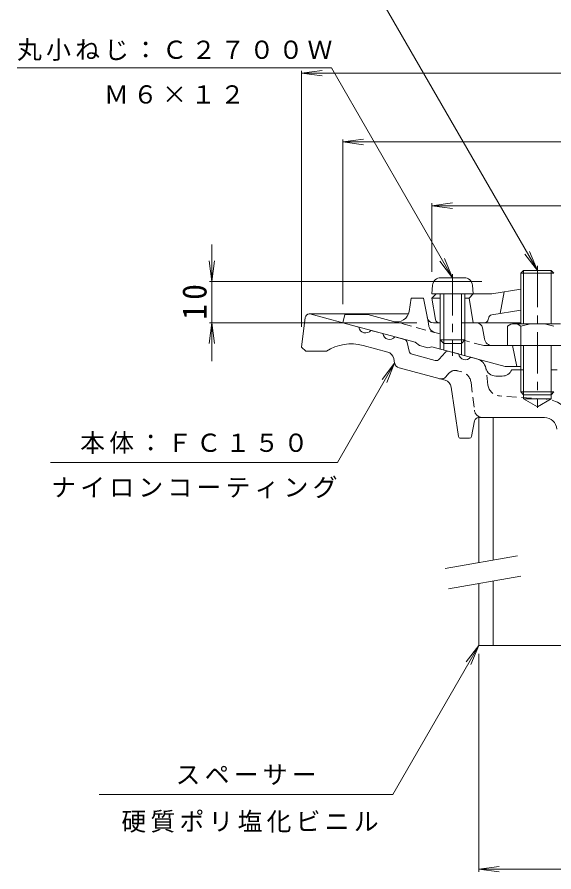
# Model space of a CAD drawing. Units: millimetres, scale not verified. Extents: x -191 to 150, y -231 to 264.
# Drawn here: x -191.5 to -61.7, y -115 to 91.4 of the extents above; entities that cross this region are included whole.
import ezdxf

# ---------------------------------------------------------------- set-up
doc = ezdxf.new("R2010")
doc.units = ezdxf.units.MM
doc.header["$LTSCALE"] = 2
doc.linetypes.add('CHAIN1', pattern=[8, 5, -1, 1, -1])
doc.linetypes.add('DASHED1', pattern=[1.8, 1.2, -0.6])
for name, color, linetype, lineweight in [('0-0', 3, 'Continuous', 9), ('0-1', 2, 'Continuous', 9), ('0-2', 6, 'Continuous', 5), ('0-3', 4, 'Continuous', 9), ('0-4', 7, 'Continuous', 9), ('0-5', 7, 'Continuous', 9), ('0-A', 4, 'Continuous', 9)]:
    doc.layers.add(name, color=color, linetype=linetype, lineweight=lineweight)
doc.styles.add('ＭＳ ゴシック', font='')
doc.styles.get('ＭＳ ゴシック').set_extended_font_data('MS Gothic')

msp = doc.modelspace()

# ---------------------------------------------------------------- linework, layer by layer
at = {"layer": '0-0'}
for p, q in [((-121.813, 18.802), (-122.704, 11.678)), ((-120.821, 19.678), (-96.868, 19.678)), ((-120.704, 19.678), (-108.848, 16.502)), ((-105.95, 15.725), (-103.053, 14.949)), ((-97.854, 13.556), (-100.155, 14.172)), ((-96.709, 10.715), (-97.133, 12.79)), ((-121.704, 10.678), (-122.704, 11.678)), ((-121.704, 10.678), (-116.704, 10.678)), ((-101.874, 10.492), (-107.845, 12.092)), ((-88.008, 10.345), (-89.413, 8.76)), ((-87.001, 10.648), (-84.7, 10.031)), ((-100.432, 8.961), (-100.194, 7.794)), ((-90.42, 8.458), (-95.988, 9.95)), ((-80.305, 8.853), (-81.802, 9.255)), ((-87.974, 3.661), (-99.112, 6.646)), ((-74.204, 4.678), (-75.719, 4.678)), ((-69.027, 6.178), (-71.913, 6.178)), ((-60.957, 6.178), (-62.38, 6.178)), ((-84.767, -9.894), (-86.513, 2.02)), ((-69.027, -0.822), (-69.027, 0.178)), ((-62.38, 0.178), (-62.38, -0.822)), ((-69.027, -0.822), (-62.38, -0.822)), ((-69.027, -0.822), (-65.704, -2.741)), ((-62.38, -0.822), (-65.704, -2.741)), ((-81.623, -9.92), (-80.865, -6.126)), ((-63.997, -5.322), (-79.884, -5.322)), ((-84.272, -10.322), (-82.114, -10.322))]:
    msp.add_line(p, q, dxfattribs=at)
at = {"layer": '0-0', "linetype": 'DASHED1'}
for p, q in [((-77.637, 2.521), (-78.103, 6.321)), ((-87.065, 5.379), (-87.855, 4.488)), ((-83.946, 5.688), (-85.051, 5.984)), ((-81.745, 3.156), (-80.92, -3.566)), ((-63.54, -0.898), (-74.868, -0.106))]:
    msp.add_line(p, q, dxfattribs=at)
at = {"layer": '0-0'}
for centre, radius, start, end in [((-120.821, 18.678), 1, 90, 172.87573), ((-107.238, 16.717), 1.625, 187.62059, 322.3797), ((-101.442, 15.164), 1.625, 187.62059, 322.3797), ((-110.692, 1.466), 11, 74.99986, 123.1291), ((-98.113, 12.59), 1, 11.56538, 75.0005), ((-102.392, 8.56), 2, 11.56517, 75.0005), ((-95.729, 10.916), 1, 191.56642, 255.0005), ((-87.26, 9.682), 1, 75.00078, 138.43498), ((-90.161, 9.424), 1, 255.0005, 318.43578), ((-83.089, 10.246), 1.625, 187.61911, 322.38022), ((-81.081, 5.955), 3, 12.84489, 74.99982), ((-98.724, 8.095), 1.5, 191.56601, 254.99991), ((-75.719, 7.178), 2.5, 192.84514, 270), ((-74.204, 7.178), 2.5, 270, 336.42181), ((-88.492, 1.73), 2, 8.34044, 74.99988), ((-79.884, -6.322), 1, 90, 168.69046), ((-63.997, -8.322), 3, 4.08555, 90), ((-84.272, -9.822), 0.5, 188.34248, 270), ((-82.114, -9.822), 0.5, 270, 348.69006)]:
    msp.add_arc(centre, radius, start, end, dxfattribs=at)
at = {"layer": '0-0', "linetype": 'DASHED1'}
for centre, radius, start, end in [((-81.081, 5.955), 3, 7.00008, 12.84489), ((-88.978, 5.483), 1.5, 254.99991, 318.43504), ((-85.569, 4.052), 2, 75.0005, 138.43507), ((-84.722, 2.79), 3, 7.00008, 74.99982), ((-74.659, 2.887), 3, 187.00008, 266.00018), ((-64.029, -7.881), 7, 25.37181, 85.99998), ((-78.934, -3.322), 2, 186.99998, 270)]:
    msp.add_arc(centre, radius, start, end, dxfattribs=at)
at = {"layer": '0-1', "color": 4, "linetype": 'CHAIN1'}
msp.add_line((-65.704, 31.286), (-65.704, -3.013), dxfattribs=at)
at = {"layer": '0-1', "color": 4}
for p, q in [((-69.704, 17.335), (-69.704, 29.502)), ((-69.027, 17.335), (-69.027, 30.178)), ((-62.38, 17.335), (-62.38, 30.178)), ((-72.894, 16.724), (-72.894, 12.035)), ((-60.109, 17.335), (-71.299, 17.335)), ((-69.704, 16.724), (-69.704, 0.855)), ((-73.204, 12.035), (-58.204, 12.035)), ((-69.027, 12.035), (-69.027, 0.178)), ((-62.38, 12.035), (-62.38, 0.178))]:
    msp.add_line(p, q, dxfattribs=at)
at = {"layer": '0-1'}
for p, q in [((-96.697, 20.315), (-96.204, 23.535)), ((-93.204, 23.535), (-96.204, 23.535)), ((-93.204, 23.535), (-92.137, 17.843)), ((-112.704, 17.535), (-112.204, 19.535)), ((-106.645, 19.535), (-112.204, 19.535)), ((-100.439, 17.872), (-106.645, 19.535)), ((-89.204, 17.535), (-90.834, 17.535)), ((-84.074, 17.535), (-80.461, 17.535)), ((-78.984, 16.297), (-78.519, 13.684)), ((-89.204, 13.405), (-89.204, 11.238)), ((-88.334, 12.535), (-88.334, 11.005)), ((-84.074, 12.535), (-84.074, 9.863)), ((-83.204, 13.405), (-83.204, 9.63)), ((-92.204, 11.524), (-91.204, 11.774)), ((-73.517, 7.035), (-91.204, 11.774)), ((-54.934, 12.035), (-76.55, 12.035)), ((-71.704, 12.035), (-70.704, 7.035)), ((-69.704, 7.035), (-73.517, 7.035))]:
    msp.add_line(p, q, dxfattribs=at)
at = {"layer": '0-1', "linetype": 'DASHED1'}
for p, q in [((-89.204, 14.861), (-100.439, 17.872)), ((-92.137, 17.843), (-91.936, 16.769))]:
    msp.add_line(p, q, dxfattribs=at)
at = {"layer": '0-1', "color": 4}
for points in [[(-61.704, 29.502), (-69.704, 29.502), (-69.027, 30.178), (-62.38, 30.178)], [(-61.704, 0.855), (-69.704, 0.855), (-69.027, 0.178), (-62.38, 0.178)]]:
    msp.add_lwpolyline(points, close=True, dxfattribs=at)
at = {"layer": '0-1'}
msp.add_lwpolyline([(-92.204, 11.524), (-94.204, 12.06), (-95.204, 12.846), (-112.704, 17.535)], dxfattribs=at)
at = {"layer": '0-1', "linetype": 'DASHED1'}
msp.add_lwpolyline([(-76.55, 12.035), (-78.654, 12.035), (-83.204, 13.254)], dxfattribs=at)
at = {"layer": '0-1'}
for centre, radius, start, end in [((-99.662, 20.769), 3, 254.99973, 351.29286), ((-90.834, 19.035), 1.5, 190.61617, 270), ((-80.461, 16.035), 1.5, 10.08838, 90), ((-76.55, 14.035), 2, 190.08838, 270)]:
    msp.add_arc(centre, radius, start, end, dxfattribs=at)
at = {"layer": '0-1', "linetype": 'DASHED1'}
msp.add_arc((-89.97, 17.137), 2, 190.61488, 255.0005, dxfattribs=at)
at = {"layer": '0-1', "color": 4}
for centre, radius, start, end in [((-71.299, 14.945), 2.39, 48.13611, 131.86389), ((-65.704, 3.916), 13.418, 72.6564, 107.3436)]:
    msp.add_arc(centre, radius, start, end, dxfattribs=at)
at = {"layer": '0-2'}
for p, q in [((-76.704, 24.535), (-69.704, 25.64)), ((-74.704, 19.788), (-73.704, 25.008)), ((-90.204, 24.535), (-91.204, 23.535)), ((-90.343, 18.37), (-91.204, 23.535)), ((-89.204, 23.535), (-91.204, 23.535)), ((-76.704, 24.535), (-90.204, 24.535)), ((-82.204, 23.535), (-83.204, 23.535)), ((-77.548, 18.625), (-77.581, 18.393)), ((-76.714, 19.471), (-69.704, 20.578)), ((-89.204, 17.535), (-89.357, 17.535)), ((-69.704, 17.535), (-83.204, 17.535))]:
    msp.add_line(p, q, dxfattribs=at)
msp.add_lwpolyline([(-81.204, 24.535), (-82.204, 23.535), (-81.204, 17.535)], dxfattribs=at)
for centre, start, end in [((-76.558, 18.483), 98.97215, 171.87018), ((-89.357, 18.535), 189.46068, 270), ((-78.571, 18.535), 270, 351.87032)]:
    msp.add_arc(centre, 1, start, end, dxfattribs=at)
at = {"layer": '0-3'}
for p, q in [((-79.863, -5.322), (-79.863, -40.322)), ((-76.363, -5.322), (-76.363, -39.705)), ((-79.863, -45.399), (-79.863, -60.322)), ((-76.363, -44.782), (-76.363, -60.322)), ((-79.863, -60.322), (34.137, -60.322))]:
    msp.add_line(p, q, dxfattribs=at)
at = {"layer": '0-3', "color": 7}
for p, q in [((-70.531, -38.676), (-88.028, -41.762)), ((-69.663, -43.6), (-87.16, -46.686))]:
    msp.add_line(p, q, dxfattribs=at)
at = {"layer": '0-4'}
for p, q in [((-122.704, 77.81), (-117.747, 78.462)), ((-122.704, 78.41), (-122.704, 16.604)), ((-122.704, 77.81), (77.296, 77.81)), ((-122.704, 77.81), (-117.747, 77.157)), ((-112.704, 61.201), (-107.747, 61.854)), ((-112.704, 61.801), (-112.704, 22.038)), ((-112.704, 61.201), (67.296, 61.201)), ((-112.704, 61.201), (-107.747, 60.549)), ((-91.204, 45.823), (-86.247, 46.476)), ((-91.204, 46.423), (-91.204, 29.83)), ((-91.204, 45.823), (45.796, 45.823)), ((-91.204, 45.823), (-86.247, 45.17)), ((-144.366, 36.49), (-144.366, 8.313)), ((-144.366, 27.535), (-145.019, 32.492)), ((-144.366, 27.535), (-143.714, 32.492)), ((-144.966, 27.535), (-79.101, 27.535)), ((-144.366, 17.535), (-145.019, 12.577)), ((-144.966, 17.535), (-94.854, 17.535)), ((-144.366, 17.535), (-143.714, 12.577)), ((-79.863, -114.963), (-79.863, -62.336)), ((-79.863, -114.363), (-74.906, -113.71)), ((-79.863, -114.363), (34.137, -114.363)), ((-79.863, -114.363), (-74.906, -115.016))]:
    msp.add_line(p, q, dxfattribs=at)
at = {"layer": '0-5'}
for p, q in [((-65.704, 30.178), (-109.035, 105.23)), ((-191.452, 79.114), (-115.464, 79.114)), ((-86.204, 28.435), (-115.464, 79.114)), ((-86.204, 28.435), (-88.117, 33.054)), ((-65.704, 30.178), (-68.748, 34.145)), ((-65.704, 30.178), (-67.617, 34.798)), ((-86.204, 28.435), (-89.248, 32.401)), ((-100.194, 7.794), (-114.05, -16.206)), ((-100.194, 7.794), (-103.237, 3.827)), ((-100.194, 7.794), (-102.107, 3.175)), ((-183.36, -16.206), (-114.05, -16.206)), ((-79.863, -60.322), (-100.647, -96.322)), ((-79.863, -60.322), (-82.907, -64.288)), ((-79.863, -60.322), (-81.776, -64.941)), ((-100.647, -96.322), (-171.634, -96.322))]:
    msp.add_line(p, q, dxfattribs=at)
at = {"layer": '0-A', "linetype": 'CHAIN1'}
msp.add_line((-86.204, 29.3), (-86.204, 9.543), dxfattribs=at)
at = {"layer": '0-A'}
for p, q in [((-89.03, 28.435), (-83.378, 28.435)), ((-91.022, 26.609), (-91.204, 24.535)), ((-81.385, 26.609), (-81.204, 24.535)), ((-91.204, 24.535), (-81.204, 24.535)), ((-89.204, 24.535), (-89.204, 13.405)), ((-88.334, 24.535), (-88.334, 12.535)), ((-84.074, 24.535), (-84.074, 12.535)), ((-83.204, 24.535), (-83.204, 13.405)), ((-88.334, 12.535), (-89.204, 13.405)), ((-89.204, 13.405), (-83.204, 13.405)), ((-88.334, 12.535), (-84.074, 12.535)), ((-84.074, 12.535), (-83.204, 13.405))]:
    msp.add_line(p, q, dxfattribs=at)
for centre, start, end in [((-89.03, 26.435), 90, 174.99998), ((-83.378, 26.435), 5.00002, 90)]:
    msp.add_arc(centre, 2, start, end, dxfattribs=at)

# ---------------------------------------------------------------- texts
at = {"layer": '0-4', "color": 2, "insert": (-145.566, 18.285), "char_height": 5.865, "attachment_point": 7, "rotation": 90, "style": 'ＭＳ ゴシック'}
msp.add_mtext('\\T1.27;\\W0.95;10', dxfattribs=at)
at = {"layer": '0-5', "char_height": 4.399, "attachment_point": 7, "style": 'ＭＳ ゴシック'}
for s, insert in [('\\T1.17;丸小ねじ：Ｃ２７００Ｗ', (-191.458, 80.775)), ('\\T1.17;Ｍ６×１２', (-170.458, 70.411)), ('\\T1.17;本体：ＦＣ１５０', (-176.205, -14.093)), ('\\T1.17;ナイロンコーティング', (-183.205, -24.841)), ('\\T1.17;スペーサー', (-153.152, -94.01)), ('\\T1.17;硬質ポリ塩化ビニル', (-166.242, -105.534))]:
    msp.add_mtext(s, dxfattribs=dict(at, insert=insert))

doc.saveas('drawing.dxf')
